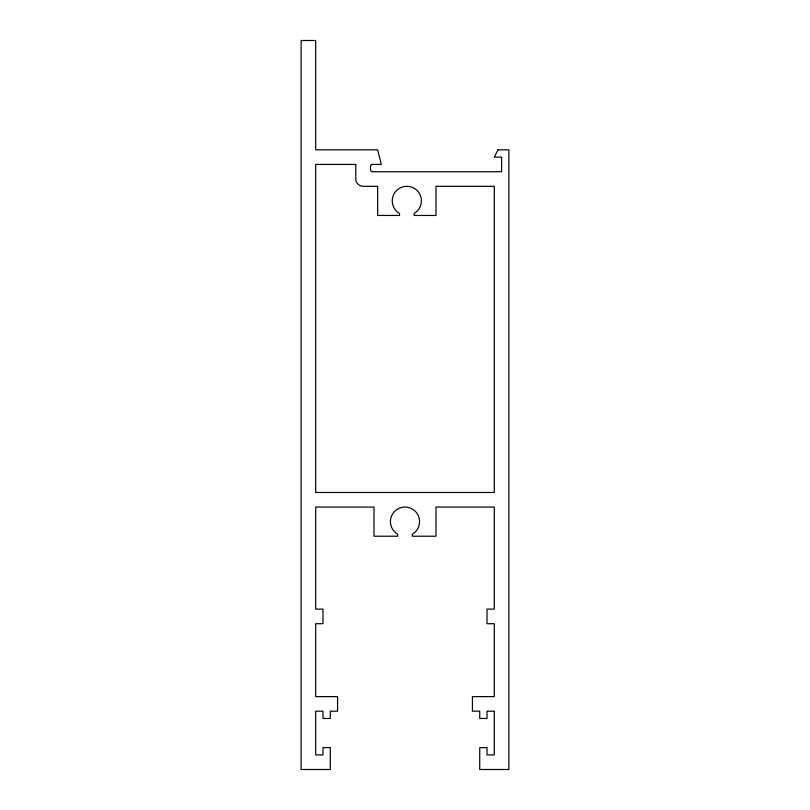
<?xml version="1.0" encoding="UTF-8"?>
<svg xmlns="http://www.w3.org/2000/svg" width="810" height="810" viewBox="0 0 810 810"><rect width="100%" height="100%" fill="white"/><g stroke="black" fill="none" stroke-linecap="round" stroke-linejoin="round"><path stroke-width="1.21" d="M497.947 149.85L494.302 157.14L501.592 157.14L501.592 171.72L371.344 171.72A7.29 7.29 0 0 1 371.344 164.43L381.308 164.43L377.662 149.85L315.697 149.85L315.697 40.5L301.117 40.5L301.117 769.5L330.277 769.5L330.277 747.63L322.988 747.63L322.988 754.92L315.697 754.92L315.697 711.18L322.988 711.18L322.988 718.47L330.277 718.47L330.277 711.18L337.567 711.18L337.567 696.6L315.697 696.6L315.697 623.7L322.988 623.7L322.988 609.12L315.697 609.12L315.697 507.06L374.017 507.06L374.017 536.22L397.71 536.22L397.71 534.266A14.58 14.58 0 0 1 393.832 512.264A14.58 14.58 0 0 1 416.168 512.264A14.58 14.58 0 0 1 412.29 534.266L412.29 536.22L435.983 536.22L435.983 507.06L494.302 507.06L494.302 609.12L487.012 609.12L487.012 623.7L494.302 623.7L494.302 696.6L472.433 696.6L472.433 711.18L479.722 711.18L479.722 718.47L487.012 718.47L487.012 711.18L494.302 711.18L494.302 754.92L487.012 754.92L487.012 747.63L479.722 747.63L479.722 769.5L508.882 769.5L508.882 149.85L497.947 149.85M355.792 164.43L315.697 164.43L315.697 492.48L494.302 492.48L494.302 186.3L435.983 186.3L435.983 215.46L414.112 215.46L414.112 213.506A14.58 14.58 0 0 0 417.99 191.504A14.58 14.58 0 0 0 395.655 191.504A14.58 14.58 0 0 0 399.533 213.506L399.533 215.46L377.662 215.46L377.662 186.3L363.082 186.3A7.29 7.29 0 0 1 355.792 179.01L355.792 164.43"/></g></svg>
